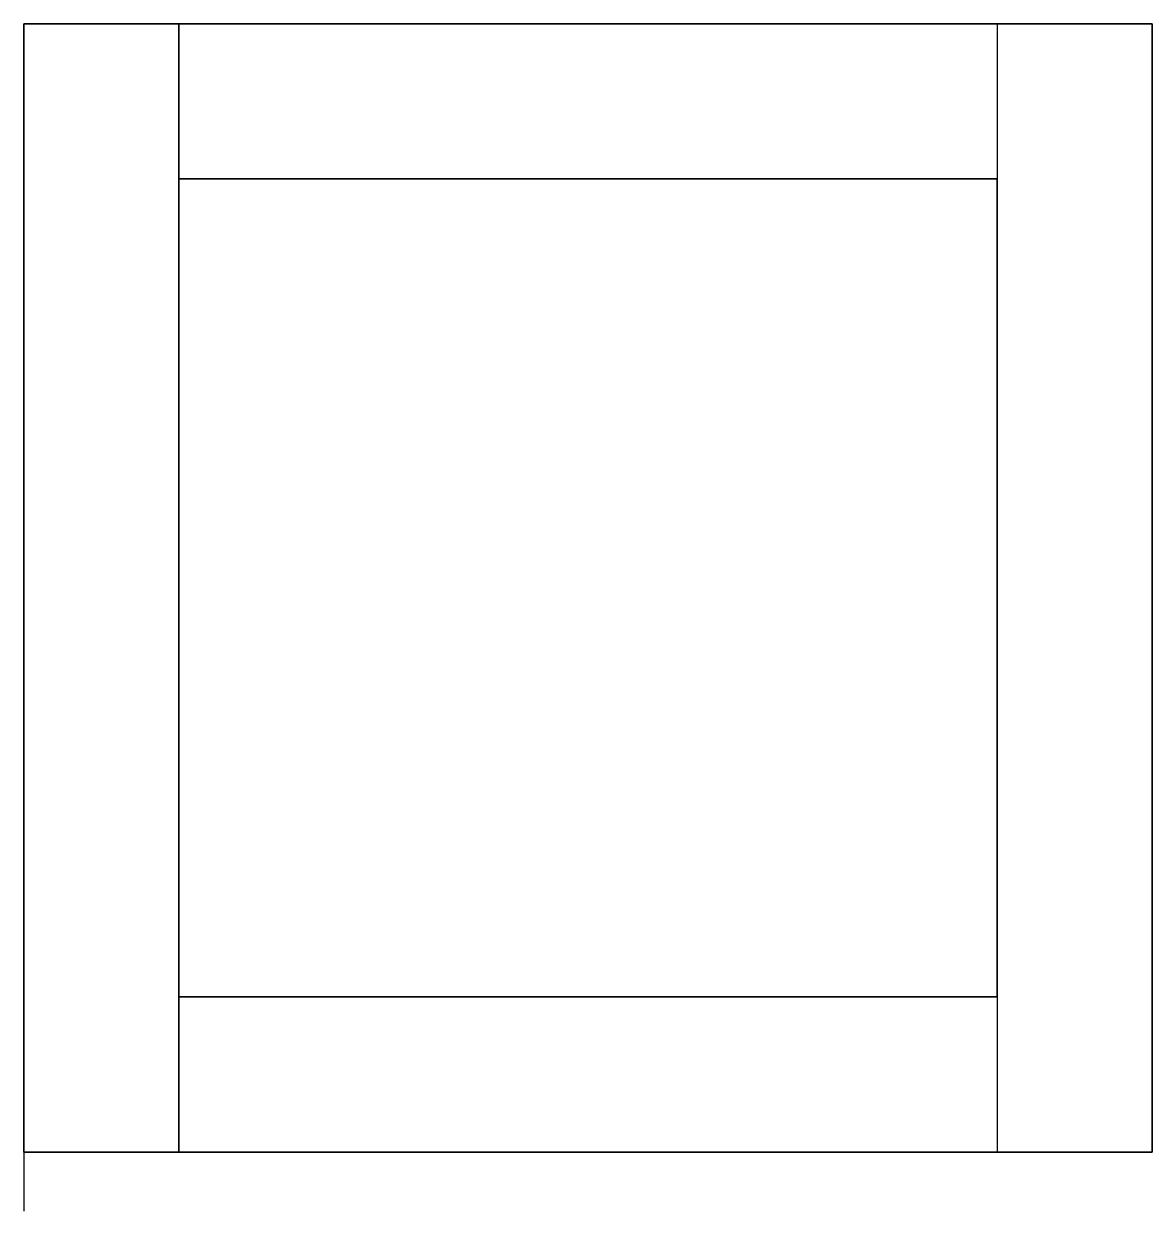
# Model space of a CAD drawing. Header units: millimetres. Extents: x 0 to 400, y -21 to 400.
import ezdxf

# ---------------------------------------------------------------- set-up
doc = ezdxf.new("R2010")
doc.units = ezdxf.units.MM
doc.layers.add('Layer1', color=10, linetype='Continuous')

msp = doc.modelspace()

# ---------------------------------------------------------------- linework, layer by layer
at = {"extrusion": (0, 1, -2e-16)}
for p, q in [((0, 0), (0, 400)), ((0, 400, 21), (0, 0, 21)), ((0, 400, 21), (400, 400, 21)), ((400, 400), (0, 400)), ((55, 400, 21), (55, 0, 21)), ((55, 400, 21), (55, 345, 21)), ((400, 400, 21), (345, 400, 21)), ((345, 400, 21), (345, 399.6, 21)), ((400, 0), (400, 400)), ((400, 400), (400, 400, 21)), ((400, 400, 21), (400, 0, 21)), ((55, 345, 21), (345, 345, 21)), ((345, 345, 15), (55, 345, 15)), ((55, 345, 15), (55, 55, 15)), ((345, 55, 15), (345, 345, 15)), ((55, 55, 21), (345, 55, 21)), ((345, 55, 15), (55, 55, 15)), ((345, 55, 21), (345, 55, 15)), ((0, 0, 21), (400, 0, 21)), ((400, 0), (0, 0)), ((400, 0, 21), (400, 0))]:
    msp.add_line(p, q, dxfattribs=at)
msp.add_line((0, 0), (0, -21))
at = {"layer": 'Layer1', "extrusion": (0, 1, -2e-16)}
msp.add_line((400, 400, 21), (400, 0, 21), dxfattribs=at)
at = {"layer": 'Layer1'}
for points in [[(0, 400, 21), (55, 400, 21), (55, 0, 21), (0, 0, 21)], [(0, 0, 21), (0, 0), (0, 400), (0, 400, 21)], [(0, 400, 21), (0, 400), (400, 400), (400, 400, 21)], [(0, 0, 21), (0, 400, 21), (55, 400, 21), (55, 0, 21)], [(400, 0), (400, 400), (0, 400), (0, 0)], [(0, 0, 21), (0, 0), (0, 400), (0, 400, 21)], [(55, 345, 21), (55, 400, 21), (345, 400, 21), (345, 345, 21)], [(345, 0, 21), (400, 0, 21), (400, 400, 21), (345, 400, 21)], [(400, 400, 21), (400, 400), (400, 0), (400, 0, 21)], [(400, 0, 21), (400, 400, 21), (400, 400), (400, 0)], [(55, 55, 21), (55, 345, 21), (55, 345, 15), (55, 55, 15)], [(55, 345, 15), (55, 345, 21), (345, 345, 21), (345, 345, 15)], [(55, 55, 15), (55, 345, 15), (345, 345, 15), (345, 55, 15)], [(345, 345, 15), (345, 345, 21), (345, 55, 21), (345, 55, 15)], [(55, 0, 21), (55, 55, 21), (345, 55, 21), (345, 0, 21)], [(345, 55, 21), (55, 55, 21), (55, 55, 15), (345, 55, 15)], [(55, 0, 21), (55, 55, 21), (345, 55, 21), (345, 0, 21)], [(0, 0), (0, 0, 21), (400, 0, 21), (400, 0)]]:
    msp.add_3dface(points, dxfattribs=at)

doc.saveas('drawing.dxf')
